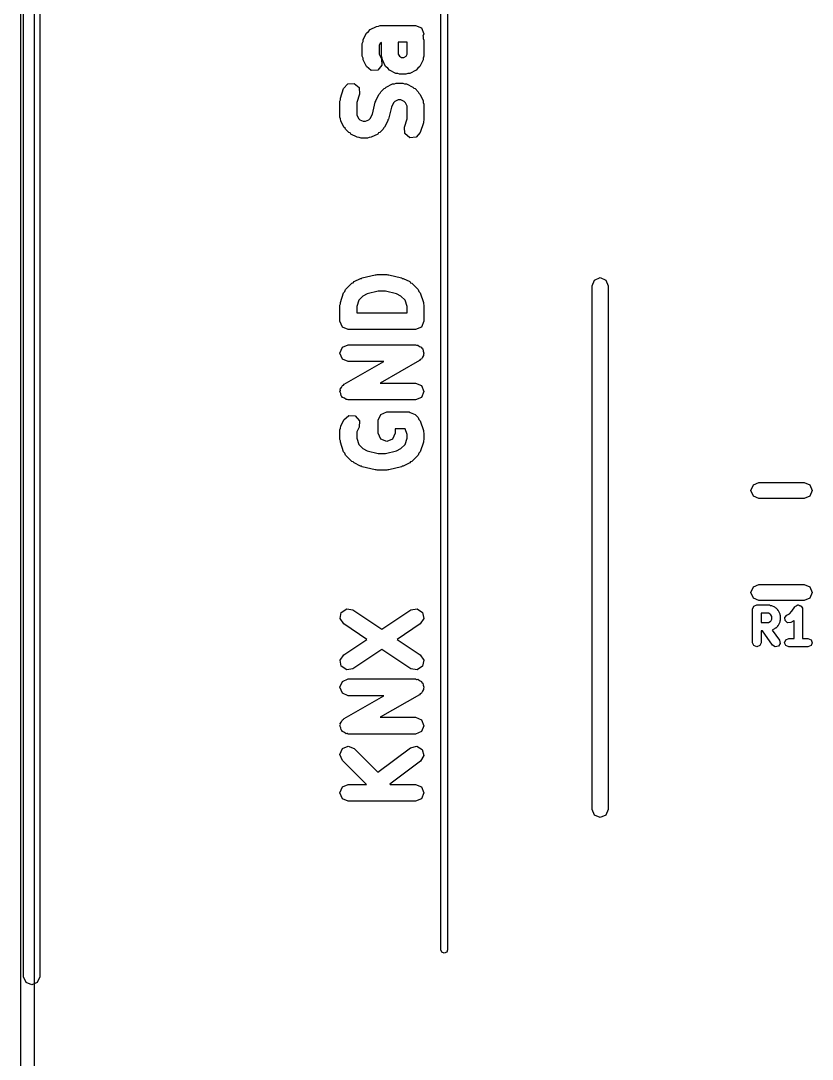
# Model space of a CAD drawing. Extents: x 111.8 to 136.4, y -131 to -94.3.
# Drawn here: x 111.79 to 117.68, y -120.39 to -112.66 of the extents above; entities that cross this region are included whole.
import ezdxf

# ---------------------------------------------------------------- set-up
doc = ezdxf.new("R2010")
doc.units = 0
doc.layers.add('BLACK', color=7, linetype='CONTINUOUS')

msp = doc.modelspace()

# ---------------------------------------------------------------- linework, layer by layer
at = {"layer": 'BLACK', "linetype": 'CONTINUOUS'}
for p, q in [((111.789, -129.972), (111.789, -95.396)), ((111.889, -95.446), (111.889, -129.922)), ((111.81, -119.78), (111.81, -100)), ((111.93, -100), (111.93, -119.78)), ((114.915, -119.58), (114.915, -100.96)), ((114.965, -100.96), (114.965, -119.58)), ((114.376, -112.742), (114.389, -112.727)), ((114.389, -112.727), (114.436, -112.704)), ((114.436, -112.704), (114.451, -112.703)), ((114.451, -112.703), (114.464, -112.697)), ((114.464, -112.697), (114.726, -112.697)), ((114.726, -112.697), (114.77, -112.715)), ((114.77, -112.715), (114.789, -112.76)), ((114.336, -112.818), (114.337, -112.803)), ((114.337, -112.803), (114.361, -112.755)), ((114.361, -112.755), (114.376, -112.742)), ((114.789, -112.76), (114.781, -112.777)), ((114.781, -112.777), (114.782, -112.779)), ((114.782, -112.779), (114.783, -112.794)), ((114.783, -112.794), (114.789, -112.807)), ((114.789, -112.807), (114.789, -112.926)), ((114.33, -112.831), (114.336, -112.818)), ((114.33, -112.926), (114.33, -112.831)), ((114.463, -112.83), (114.455, -112.846)), ((114.455, -112.846), (114.455, -112.911)), ((114.473, -112.825), (114.463, -112.83)), ((114.473, -112.926), (114.473, -112.825)), ((114.598, -112.822), (114.598, -112.911)), ((114.664, -112.822), (114.598, -112.822)), ((114.664, -112.911), (114.664, -112.822)), ((114.336, -112.94), (114.33, -112.926)), ((114.337, -112.954), (114.336, -112.94)), ((114.361, -113.002), (114.337, -112.954)), ((114.455, -112.911), (114.473, -112.946)), ((114.479, -112.94), (114.473, -112.926)), ((114.473, -112.946), (114.476, -112.994)), ((114.48, -112.954), (114.479, -112.94)), ((114.504, -113.002), (114.48, -112.954)), ((114.598, -112.911), (114.606, -112.927)), ((114.606, -112.927), (114.622, -112.935)), ((114.622, -112.935), (114.64, -112.935)), ((114.64, -112.935), (114.656, -112.927)), ((114.656, -112.927), (114.664, -112.911)), ((114.782, -112.954), (114.758, -113.002)), ((114.783, -112.94), (114.782, -112.954)), ((114.789, -112.926), (114.783, -112.94)), ((114.397, -113.033), (114.361, -113.002)), ((114.445, -113.03), (114.397, -113.033)), ((114.476, -112.994), (114.445, -113.03)), ((114.519, -113.015), (114.504, -113.002)), ((114.532, -113.03), (114.519, -113.015)), ((114.579, -113.054), (114.532, -113.03)), ((114.73, -113.03), (114.683, -113.054)), ((114.743, -113.015), (114.73, -113.03)), ((114.758, -113.002), (114.743, -113.015)), ((114.594, -113.055), (114.579, -113.054)), ((114.607, -113.06), (114.594, -113.055)), ((114.655, -113.06), (114.607, -113.06)), ((114.668, -113.055), (114.655, -113.06)), ((114.683, -113.054), (114.668, -113.055)), ((114.167, -113.24), (114.191, -113.168)), ((114.191, -113.168), (114.222, -113.132)), ((114.222, -113.132), (114.27, -113.129)), ((114.27, -113.129), (114.306, -113.16)), ((114.306, -113.16), (114.309, -113.208)), ((114.464, -113.201), (114.468, -113.192)), ((114.468, -113.192), (114.492, -113.168)), ((114.492, -113.168), (114.501, -113.164)), ((114.501, -113.164), (114.508, -113.156)), ((114.508, -113.156), (114.555, -113.132)), ((114.555, -113.132), (114.57, -113.131)), ((114.57, -113.131), (114.583, -113.126)), ((114.583, -113.126), (114.631, -113.126)), ((114.631, -113.126), (114.644, -113.131)), ((114.644, -113.131), (114.659, -113.132)), ((114.659, -113.132), (114.707, -113.156)), ((114.707, -113.156), (114.713, -113.164)), ((114.713, -113.164), (114.723, -113.168)), ((114.723, -113.168), (114.747, -113.192)), ((114.747, -113.192), (114.751, -113.201)), ((114.164, -113.26), (114.168, -113.25)), ((114.164, -113.379), (114.164, -113.26)), ((114.168, -113.25), (114.167, -113.24)), ((114.309, -113.208), (114.289, -113.27)), ((114.289, -113.27), (114.289, -113.364)), ((114.405, -113.357), (114.427, -113.268)), ((114.427, -113.268), (114.432, -113.262)), ((114.432, -113.255), (114.456, -113.208)), ((114.432, -113.262), (114.432, -113.255)), ((114.456, -113.208), (114.464, -113.201)), ((114.573, -113.263), (114.563, -113.273)), ((114.598, -113.251), (114.573, -113.263)), ((114.616, -113.251), (114.598, -113.251)), ((114.642, -113.263), (114.616, -113.251)), ((114.651, -113.273), (114.642, -113.263)), ((114.751, -113.201), (114.758, -113.208)), ((114.758, -113.208), (114.782, -113.255)), ((114.782, -113.255), (114.783, -113.27)), ((114.783, -113.27), (114.789, -113.283)), ((114.547, -113.305), (114.525, -113.394)), ((114.563, -113.273), (114.547, -113.305)), ((114.664, -113.298), (114.651, -113.273)), ((114.664, -113.392), (114.664, -113.298)), ((114.789, -113.283), (114.789, -113.402)), ((114.169, -113.392), (114.164, -113.379)), ((114.17, -113.407), (114.169, -113.392)), ((114.194, -113.454), (114.17, -113.407)), ((114.289, -113.364), (114.301, -113.389)), ((114.301, -113.389), (114.311, -113.399)), ((114.311, -113.399), (114.336, -113.411)), ((114.336, -113.411), (114.354, -113.411)), ((114.354, -113.411), (114.38, -113.399)), ((114.38, -113.399), (114.389, -113.389)), ((114.389, -113.389), (114.405, -113.357)), ((114.52, -113.407), (114.496, -113.454)), ((114.521, -113.399), (114.52, -113.407)), ((114.525, -113.394), (114.521, -113.399)), ((114.643, -113.454), (114.664, -113.392)), ((114.785, -113.422), (114.762, -113.494)), ((114.789, -113.402), (114.785, -113.412)), ((114.785, -113.412), (114.785, -113.422)), ((114.202, -113.461), (114.194, -113.454)), ((114.206, -113.47), (114.202, -113.461)), ((114.23, -113.494), (114.206, -113.47)), ((114.239, -113.498), (114.23, -113.494)), ((114.246, -113.506), (114.239, -113.498)), ((114.451, -113.498), (114.445, -113.506)), ((114.461, -113.494), (114.451, -113.498)), ((114.485, -113.47), (114.461, -113.494)), ((114.489, -113.461), (114.485, -113.47)), ((114.496, -113.454), (114.489, -113.461)), ((114.646, -113.502), (114.643, -113.454)), ((114.683, -113.533), (114.646, -113.502)), ((114.762, -113.494), (114.73, -113.53)), ((114.293, -113.53), (114.246, -113.506)), ((114.308, -113.531), (114.293, -113.53)), ((114.321, -113.536), (114.308, -113.531)), ((114.369, -113.536), (114.321, -113.536)), ((114.382, -113.531), (114.369, -113.536)), ((114.397, -113.53), (114.382, -113.531)), ((114.445, -113.506), (114.397, -113.53)), ((114.73, -113.53), (114.683, -113.533)), ((114.27, -114.605), (114.317, -114.581)), ((114.317, -114.581), (114.324, -114.581)), ((114.324, -114.581), (114.33, -114.577)), ((114.33, -114.577), (114.425, -114.553)), ((114.425, -114.553), (114.433, -114.554)), ((114.433, -114.554), (114.44, -114.551)), ((114.44, -114.551), (114.512, -114.551)), ((114.512, -114.551), (114.519, -114.554)), ((114.519, -114.554), (114.527, -114.553)), ((114.527, -114.553), (114.622, -114.577)), ((114.622, -114.577), (114.628, -114.581)), ((114.628, -114.581), (114.635, -114.581)), ((114.635, -114.581), (114.683, -114.605)), ((116.058, -114.593), (116.1, -114.575)), ((116.1, -114.575), (116.142, -114.593)), ((114.206, -114.664), (114.253, -114.617)), ((114.253, -114.617), (114.263, -114.613)), ((114.263, -114.613), (114.27, -114.605)), ((114.683, -114.605), (114.689, -114.613)), ((114.689, -114.613), (114.699, -114.617)), ((114.699, -114.617), (114.747, -114.664)), ((116.04, -114.635), (116.058, -114.593)), ((116.04, -118.535), (116.04, -114.635)), ((116.142, -114.593), (116.16, -114.635)), ((116.16, -114.635), (116.16, -118.535)), ((114.167, -114.76), (114.191, -114.689)), ((114.191, -114.689), (114.2, -114.678)), ((114.2, -114.678), (114.206, -114.664)), ((114.335, -114.712), (114.305, -114.742)), ((114.367, -114.696), (114.335, -114.712)), ((114.448, -114.676), (114.367, -114.696)), ((114.504, -114.676), (114.448, -114.676)), ((114.585, -114.696), (114.504, -114.676)), ((114.618, -114.712), (114.585, -114.696)), ((114.648, -114.742), (114.618, -114.712)), ((114.747, -114.664), (114.752, -114.678)), ((114.752, -114.678), (114.762, -114.689)), ((114.762, -114.689), (114.785, -114.76)), ((114.164, -114.78), (114.168, -114.77)), ((114.164, -114.899), (114.164, -114.78)), ((114.168, -114.77), (114.167, -114.76)), ((114.305, -114.742), (114.289, -114.79)), ((114.289, -114.79), (114.289, -114.837)), ((114.664, -114.79), (114.648, -114.742)), ((114.664, -114.837), (114.664, -114.79)), ((114.785, -114.76), (114.785, -114.77)), ((114.785, -114.77), (114.789, -114.78)), ((114.789, -114.78), (114.789, -114.899)), ((114.289, -114.837), (114.664, -114.837)), ((114.182, -114.943), (114.164, -114.899)), ((114.226, -114.962), (114.182, -114.943)), ((114.726, -114.962), (114.226, -114.962)), ((114.77, -114.943), (114.726, -114.962)), ((114.789, -114.899), (114.77, -114.943)), ((114.164, -115.137), (114.182, -115.093)), ((114.182, -115.093), (114.226, -115.075)), ((114.226, -115.075), (114.726, -115.075)), ((114.726, -115.075), (114.734, -115.078)), ((114.734, -115.078), (114.743, -115.077)), ((114.743, -115.077), (114.755, -115.087)), ((114.755, -115.087), (114.77, -115.093)), ((114.77, -115.093), (114.774, -115.101)), ((114.774, -115.101), (114.78, -115.106)), ((114.78, -115.106), (114.782, -115.122)), ((114.782, -115.122), (114.789, -115.137)), ((114.182, -115.181), (114.164, -115.137)), ((114.226, -115.2), (114.182, -115.181)), ((114.195, -115.369), (114.491, -115.2)), ((114.491, -115.2), (114.226, -115.2)), ((114.757, -115.191), (114.462, -115.36)), ((114.762, -115.185), (114.757, -115.191)), ((114.77, -115.181), (114.762, -115.185)), ((114.777, -115.166), (114.77, -115.181)), ((114.786, -115.154), (114.777, -115.166)), ((114.789, -115.137), (114.785, -115.145)), ((114.785, -115.145), (114.786, -115.154)), ((114.164, -115.423), (114.167, -115.415)), ((114.17, -115.438), (114.164, -115.423)), ((114.166, -115.406), (114.176, -115.394)), ((114.167, -115.415), (114.166, -115.406)), ((114.176, -115.394), (114.182, -115.379)), ((114.182, -115.379), (114.19, -115.375)), ((114.19, -115.375), (114.195, -115.369)), ((114.462, -115.36), (114.726, -115.36)), ((114.726, -115.36), (114.77, -115.379)), ((114.77, -115.379), (114.789, -115.423)), ((114.789, -115.423), (114.77, -115.467)), ((114.172, -115.454), (114.17, -115.438)), ((114.179, -115.459), (114.172, -115.454)), ((114.182, -115.467), (114.179, -115.459)), ((114.197, -115.473), (114.182, -115.467)), ((114.21, -115.483), (114.197, -115.473)), ((114.218, -115.482), (114.21, -115.483)), ((114.226, -115.485), (114.218, -115.482)), ((114.726, -115.485), (114.226, -115.485)), ((114.77, -115.467), (114.726, -115.485)), ((114.468, -115.593), (114.512, -115.575)), ((114.512, -115.575), (114.679, -115.575)), ((114.679, -115.575), (114.686, -115.578)), ((114.686, -115.578), (114.723, -115.593)), ((114.17, -115.681), (114.194, -115.633)), ((114.194, -115.633), (114.23, -115.602)), ((114.23, -115.602), (114.278, -115.605)), ((114.278, -115.605), (114.309, -115.641)), ((114.309, -115.641), (114.306, -115.689)), ((114.449, -115.637), (114.468, -115.593)), ((114.449, -115.732), (114.449, -115.637)), ((114.723, -115.593), (114.723, -115.593)), ((114.723, -115.593), (114.723, -115.593)), ((114.723, -115.593), (114.747, -115.617)), ((114.747, -115.617), (114.752, -115.63)), ((114.752, -115.63), (114.762, -115.641)), ((114.762, -115.641), (114.785, -115.713)), ((114.164, -115.709), (114.169, -115.695)), ((114.164, -115.78), (114.164, -115.709)), ((114.169, -115.695), (114.17, -115.681)), ((114.306, -115.689), (114.289, -115.723)), ((114.289, -115.723), (114.289, -115.77)), ((114.468, -115.777), (114.449, -115.732)), ((114.574, -115.732), (114.556, -115.777)), ((114.649, -115.7), (114.574, -115.7)), ((114.574, -115.7), (114.574, -115.732)), ((114.664, -115.743), (114.649, -115.7)), ((114.664, -115.77), (114.664, -115.743)), ((114.785, -115.713), (114.785, -115.723)), ((114.785, -115.723), (114.789, -115.732)), ((114.789, -115.732), (114.789, -115.78)), ((114.168, -115.79), (114.164, -115.78)), ((114.167, -115.8), (114.168, -115.79)), ((114.191, -115.871), (114.167, -115.8)), ((114.289, -115.77), (114.305, -115.818)), ((114.305, -115.818), (114.335, -115.848)), ((114.512, -115.795), (114.468, -115.777)), ((114.556, -115.777), (114.512, -115.795)), ((114.618, -115.848), (114.648, -115.818)), ((114.648, -115.818), (114.664, -115.77)), ((114.785, -115.8), (114.762, -115.871)), ((114.789, -115.78), (114.785, -115.79)), ((114.785, -115.79), (114.785, -115.8)), ((114.2, -115.882), (114.191, -115.871)), ((114.206, -115.896), (114.2, -115.882)), ((114.253, -115.943), (114.206, -115.896)), ((114.335, -115.848), (114.367, -115.864)), ((114.367, -115.864), (114.448, -115.884)), ((114.448, -115.884), (114.504, -115.884)), ((114.504, -115.884), (114.585, -115.864)), ((114.585, -115.864), (114.618, -115.848)), ((114.747, -115.896), (114.699, -115.943)), ((114.752, -115.882), (114.747, -115.896)), ((114.762, -115.871), (114.752, -115.882)), ((114.263, -115.947), (114.253, -115.943)), ((114.27, -115.955), (114.263, -115.947)), ((114.317, -115.979), (114.27, -115.955)), ((114.683, -115.955), (114.635, -115.979)), ((114.689, -115.947), (114.683, -115.955)), ((114.699, -115.943), (114.689, -115.947)), ((114.324, -115.979), (114.317, -115.979)), ((114.33, -115.983), (114.324, -115.979)), ((114.425, -116.007), (114.33, -115.983)), ((114.433, -116.006), (114.425, -116.007)), ((114.44, -116.009), (114.433, -116.006)), ((114.512, -116.009), (114.44, -116.009)), ((114.519, -116.006), (114.512, -116.009)), ((114.527, -116.007), (114.519, -116.006)), ((114.622, -115.983), (114.527, -116.007)), ((114.628, -115.979), (114.622, -115.983)), ((114.635, -115.979), (114.628, -115.979)), ((117.222, -116.16), (117.24, -116.118)), ((117.24, -116.118), (117.282, -116.1)), ((117.282, -116.1), (117.618, -116.1)), ((117.618, -116.1), (117.66, -116.118)), ((117.66, -116.118), (117.678, -116.16)), ((117.24, -116.202), (117.222, -116.16)), ((117.282, -116.22), (117.24, -116.202)), ((117.66, -116.202), (117.618, -116.22)), ((117.678, -116.16), (117.66, -116.202)), ((117.618, -116.22), (117.282, -116.22)), ((117.222, -116.92), (117.24, -116.878)), ((117.24, -116.878), (117.282, -116.86)), ((117.282, -116.86), (117.618, -116.86)), ((117.618, -116.86), (117.66, -116.878)), ((117.66, -116.878), (117.678, -116.92)), ((117.24, -116.962), (117.222, -116.92)), ((117.282, -116.98), (117.24, -116.962)), ((117.618, -116.98), (117.282, -116.98)), ((117.66, -116.962), (117.618, -116.98)), ((117.678, -116.92), (117.66, -116.962)), ((114.174, -117.067), (114.214, -117.04)), ((114.214, -117.04), (114.261, -117.049)), ((114.261, -117.049), (114.476, -117.193)), ((114.476, -117.193), (114.692, -117.049)), ((114.692, -117.049), (114.738, -117.04)), ((114.738, -117.04), (114.778, -117.067)), ((117.234, -117.043), (117.243, -117.021)), ((117.234, -117.293), (117.234, -117.043)), ((117.243, -117.021), (117.265, -117.012)), ((117.265, -117.012), (117.361, -117.012)), ((117.361, -117.012), (117.367, -117.015)), ((117.367, -117.015), (117.375, -117.015)), ((117.375, -117.015), (117.398, -117.027)), ((117.398, -117.027), (117.402, -117.031)), ((117.402, -117.031), (117.407, -117.033)), ((117.407, -117.033), (117.419, -117.045)), ((117.419, -117.045), (117.42, -117.05)), ((117.42, -117.05), (117.424, -117.053)), ((117.424, -117.053), (117.436, -117.077)), ((117.509, -117.077), (117.527, -117.059)), ((117.527, -117.059), (117.549, -117.026)), ((117.549, -117.026), (117.552, -117.024)), ((117.552, -117.024), (117.553, -117.021)), ((117.553, -117.021), (117.561, -117.018)), ((117.561, -117.018), (117.569, -117.012)), ((117.569, -117.012), (117.572, -117.013)), ((117.572, -117.013), (117.575, -117.012)), ((117.575, -117.012), (117.583, -117.015)), ((117.583, -117.015), (117.592, -117.017)), ((117.592, -117.017), (117.594, -117.02)), ((117.594, -117.02), (117.597, -117.021)), ((117.597, -117.021), (117.601, -117.029)), ((117.601, -117.029), (117.606, -117.037)), ((117.606, -117.037), (117.605, -117.04)), ((117.605, -117.04), (117.606, -117.043)), ((117.606, -117.043), (117.606, -117.262)), ((114.165, -117.114), (114.174, -117.067)), ((114.192, -117.153), (114.165, -117.114)), ((114.787, -117.114), (114.761, -117.153)), ((114.778, -117.067), (114.787, -117.114)), ((117.297, -117.074), (117.297, -117.143)), ((117.353, -117.074), (117.297, -117.074)), ((117.366, -117.081), (117.353, -117.074)), ((117.353, -117.143), (117.366, -117.136)), ((117.371, -117.085), (117.366, -117.081)), ((117.366, -117.136), (117.371, -117.132)), ((117.377, -117.098), (117.371, -117.085)), ((117.371, -117.132), (117.377, -117.119)), ((117.377, -117.119), (117.377, -117.098)), ((117.436, -117.077), (117.437, -117.084)), ((117.437, -117.133), (117.436, -117.14)), ((117.437, -117.084), (117.44, -117.091)), ((117.44, -117.126), (117.437, -117.133)), ((117.44, -117.091), (117.44, -117.126)), ((117.474, -117.105), (117.49, -117.087)), ((117.476, -117.128), (117.474, -117.105)), ((117.494, -117.144), (117.476, -117.128)), ((117.49, -117.087), (117.509, -117.077)), ((117.541, -117.131), (117.518, -117.142)), ((117.544, -117.128), (117.541, -117.131)), ((117.544, -117.262), (117.544, -117.128)), ((114.364, -117.268), (114.192, -117.153)), ((114.761, -117.153), (114.589, -117.268)), ((117.297, -117.143), (117.353, -117.143)), ((117.309, -117.205), (117.297, -117.205)), ((117.297, -117.205), (117.297, -117.293)), ((117.383, -117.311), (117.309, -117.205)), ((117.398, -117.19), (117.381, -117.199)), ((117.381, -117.199), (117.434, -117.275)), ((117.402, -117.186), (117.398, -117.19)), ((117.407, -117.184), (117.402, -117.186)), ((117.419, -117.172), (117.407, -117.184)), ((117.42, -117.168), (117.419, -117.172)), ((117.424, -117.164), (117.42, -117.168)), ((117.436, -117.14), (117.424, -117.164)), ((117.518, -117.142), (117.494, -117.144)), ((114.192, -117.383), (114.364, -117.268)), ((114.589, -117.268), (114.761, -117.383)), ((117.434, -117.275), (117.439, -117.299)), ((117.472, -117.293), (117.481, -117.271)), ((117.481, -117.271), (117.504, -117.262)), ((117.504, -117.262), (117.544, -117.262)), ((117.606, -117.262), (117.646, -117.262)), ((117.646, -117.262), (117.669, -117.271)), ((117.669, -117.271), (117.678, -117.293)), ((114.476, -117.343), (114.261, -117.487)), ((114.692, -117.487), (114.476, -117.343)), ((117.243, -117.315), (117.234, -117.293)), ((117.265, -117.324), (117.243, -117.315)), ((117.288, -117.315), (117.265, -117.324)), ((117.297, -117.293), (117.288, -117.315)), ((117.403, -117.324), (117.383, -117.311)), ((117.426, -117.319), (117.403, -117.324)), ((117.439, -117.299), (117.426, -117.319)), ((117.481, -117.315), (117.472, -117.293)), ((117.504, -117.324), (117.481, -117.315)), ((117.646, -117.324), (117.504, -117.324)), ((117.669, -117.315), (117.646, -117.324)), ((117.678, -117.293), (117.669, -117.315)), ((114.165, -117.423), (114.192, -117.383)), ((114.174, -117.469), (114.165, -117.423)), ((114.761, -117.383), (114.787, -117.423)), ((114.787, -117.423), (114.778, -117.469)), ((114.214, -117.496), (114.174, -117.469)), ((114.261, -117.487), (114.214, -117.496)), ((114.738, -117.496), (114.692, -117.487)), ((114.778, -117.469), (114.738, -117.496)), ((114.164, -117.625), (114.182, -117.581)), ((114.182, -117.581), (114.226, -117.563)), ((114.226, -117.563), (114.726, -117.563)), ((114.726, -117.563), (114.734, -117.566)), ((114.734, -117.566), (114.743, -117.565)), ((114.743, -117.565), (114.755, -117.575)), ((114.755, -117.575), (114.77, -117.581)), ((114.77, -117.581), (114.774, -117.589)), ((114.774, -117.589), (114.78, -117.594)), ((114.78, -117.594), (114.782, -117.61)), ((114.182, -117.669), (114.164, -117.625)), ((114.226, -117.688), (114.182, -117.669)), ((114.762, -117.673), (114.757, -117.68)), ((114.77, -117.669), (114.762, -117.673)), ((114.777, -117.654), (114.77, -117.669)), ((114.786, -117.642), (114.777, -117.654)), ((114.782, -117.61), (114.789, -117.625)), ((114.789, -117.625), (114.785, -117.633)), ((114.785, -117.633), (114.786, -117.642)), ((114.195, -117.857), (114.491, -117.688)), ((114.491, -117.688), (114.226, -117.688)), ((114.757, -117.68), (114.462, -117.848)), ((114.164, -117.911), (114.167, -117.903)), ((114.166, -117.895), (114.176, -117.882)), ((114.167, -117.903), (114.166, -117.895)), ((114.176, -117.882), (114.182, -117.867)), ((114.182, -117.867), (114.19, -117.863)), ((114.19, -117.863), (114.195, -117.857)), ((114.462, -117.848), (114.726, -117.848)), ((114.726, -117.848), (114.77, -117.867)), ((114.77, -117.867), (114.789, -117.911)), ((114.17, -117.926), (114.164, -117.911)), ((114.172, -117.942), (114.17, -117.926)), ((114.179, -117.947), (114.172, -117.942)), ((114.182, -117.955), (114.179, -117.947)), ((114.197, -117.961), (114.182, -117.955)), ((114.21, -117.971), (114.197, -117.961)), ((114.218, -117.97), (114.21, -117.971)), ((114.226, -117.973), (114.218, -117.97)), ((114.726, -117.973), (114.226, -117.973)), ((114.77, -117.955), (114.726, -117.973)), ((114.789, -117.911), (114.77, -117.955)), ((114.182, -118.081), (114.226, -118.063)), ((114.226, -118.063), (114.27, -118.081)), ((114.689, -118.075), (114.735, -118.063)), ((114.735, -118.063), (114.776, -118.088)), ((114.164, -118.125), (114.182, -118.081)), ((114.182, -118.169), (114.164, -118.125)), ((114.27, -118.081), (114.446, -118.257)), ((114.446, -118.257), (114.689, -118.075)), ((114.788, -118.134), (114.764, -118.175)), ((114.776, -118.088), (114.788, -118.134)), ((114.361, -118.348), (114.182, -118.169)), ((114.764, -118.175), (114.536, -118.346)), ((114.164, -118.411), (114.182, -118.367)), ((114.182, -118.367), (114.226, -118.348)), ((114.226, -118.348), (114.361, -118.348)), ((114.536, -118.346), (114.538, -118.348)), ((114.538, -118.348), (114.726, -118.348)), ((114.726, -118.348), (114.77, -118.367)), ((114.77, -118.367), (114.789, -118.411)), ((114.182, -118.455), (114.164, -118.411)), ((114.789, -118.411), (114.77, -118.455)), ((114.226, -118.473), (114.182, -118.455)), ((114.726, -118.473), (114.226, -118.473)), ((114.77, -118.455), (114.726, -118.473)), ((116.058, -118.577), (116.04, -118.535)), ((116.1, -118.595), (116.058, -118.577)), ((116.142, -118.577), (116.1, -118.595)), ((116.16, -118.535), (116.142, -118.577)), ((114.922, -119.598), (114.915, -119.58)), ((114.94, -119.605), (114.922, -119.598)), ((114.958, -119.598), (114.94, -119.605)), ((114.965, -119.58), (114.958, -119.598)), ((111.828, -119.822), (111.81, -119.78)), ((111.87, -119.84), (111.828, -119.822)), ((111.912, -119.822), (111.87, -119.84)), ((111.93, -119.78), (111.912, -119.822))]:
    msp.add_line(p, q, dxfattribs=at)

doc.saveas('drawing.dxf')
